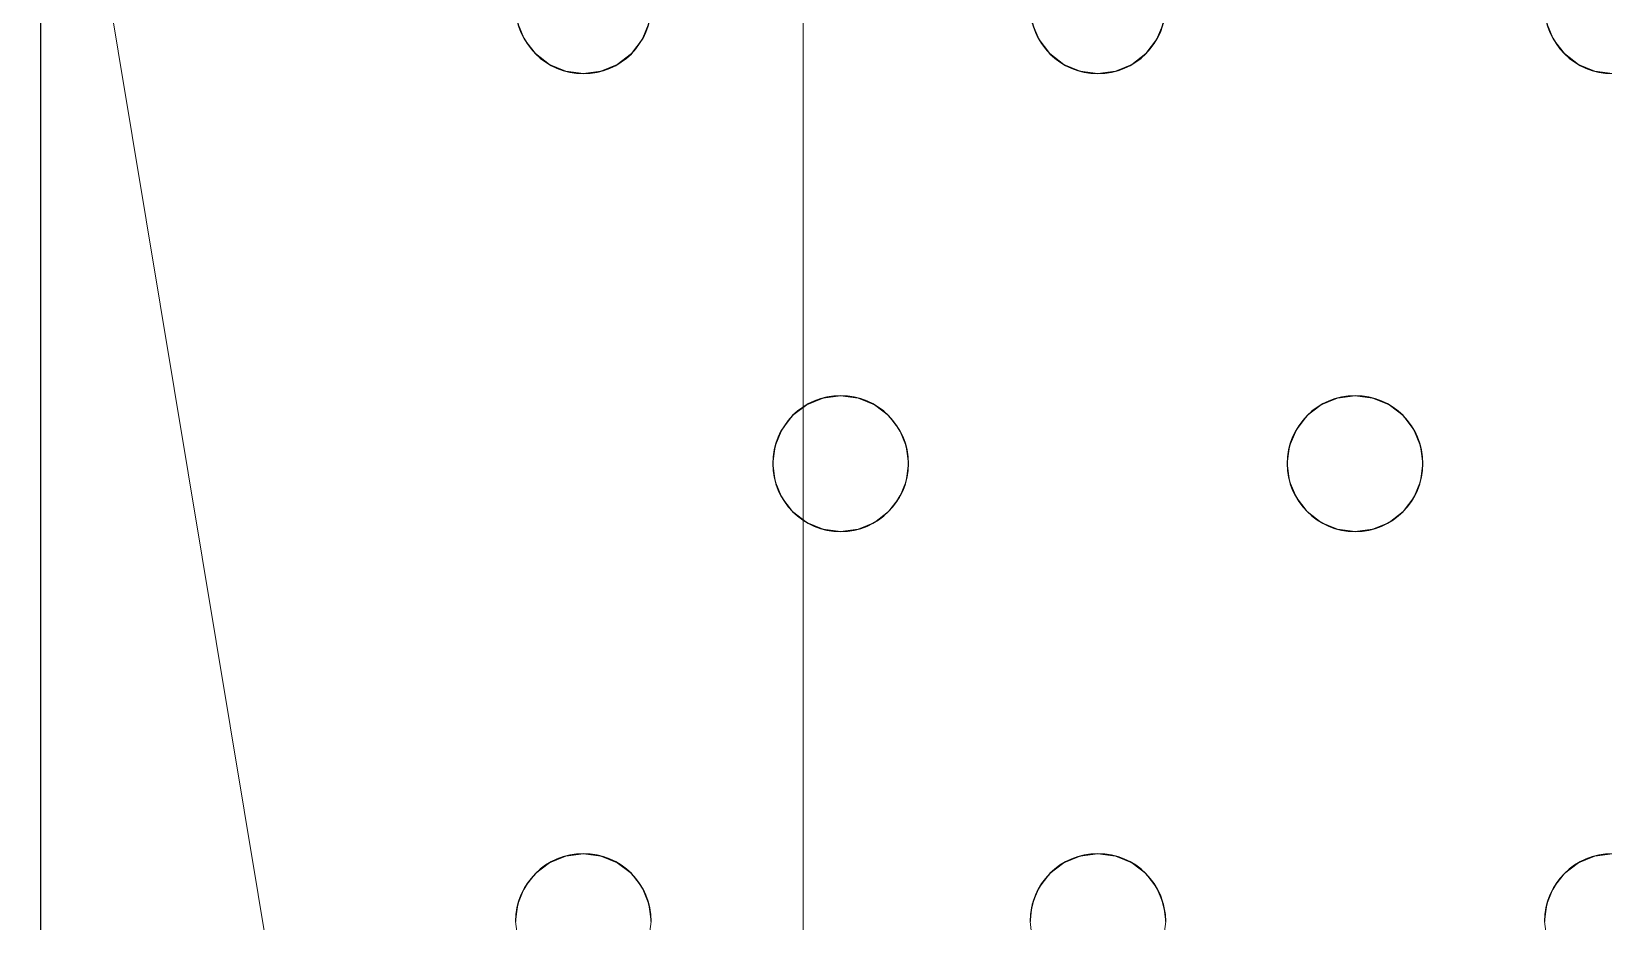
# Model space of a CAD drawing. Header units: millimetres. Extents: x -1 to 1201, y -701 to 1.
# Drawn here: x 77 to 169.7, y -206 to -153.5 of the extents above; entities that cross this region are included whole.
import ezdxf

# ---------------------------------------------------------------- set-up
doc = ezdxf.new("R2010")
doc.units = ezdxf.units.MM
doc.layers.add('IQ_200_3D', color=1, linetype='Continuous')
doc.layers.add('IQ_204_2D', color=7, linetype='Continuous')

msp = doc.modelspace()

# ---------------------------------------------------------------- linework, layer by layer
at = {"layer": 'IQ_200_3D', "lineweight": 18}
for points, invisible_edges in [([(105.685, -204.965, 890), (106.085, -154, 890), (105.685, -153.035, 890), (77.549, -119.8, 890)], 13), ([(77.549, -119.8, 890), (105.549, -206, 890), (105.685, -204.965, 890)], 13), ([(105.549, -260, 890), (105.549, -206, 890), (77.549, -119.8, 890), (77.549, -349.072, 890)], 11), ([(105.549, -260, 888), (105.685, -261.035, 888), (77.549, -349.072, 888), (77.549, -119.8, 888)], 10), ([(105.685, -204.965, 888), (105.549, -206, 888), (77.549, -119.8, 888)], 14), ([(77.549, -119.8, 888), (105.549, -152, 888), (105.685, -153.035, 888), (105.685, -204.965, 888)], 13), ([(105.549, -260, 888), (77.549, -119.8, 888), (105.549, -206, 888)], 15), ([(113.413, -153.035, 890), (113.013, -154, 890), (136.019, -153.035, 890), (135.882, -152, 890)], 10), ([(106.085, -154, 888), (106.085, -204, 888), (105.685, -204.965, 888), (105.685, -153.035, 888)], 5), ([(105.685, -153.035, 890), (106.085, -154, 890), (106.085, -154, 888), (105.685, -153.035, 888)], 10), ([(136.019, -153.035, 890), (113.013, -154, 890), (136.418, -154, 890)], 3), ([(113.013, -154, 888), (113.413, -153.035, 888), (136.019, -153.035, 888), (136.418, -154, 888)], 10), ([(113.013, -154, 890), (113.413, -153.035, 890), (113.413, -153.035, 888), (113.013, -154, 888)], 10), ([(136.019, -153.035, 890), (136.418, -154, 890), (136.418, -154, 888), (136.019, -153.035, 888)], 10), ([(166.352, -153.035, 890), (143.746, -153.035, 890), (143.347, -154, 890), (166.752, -154, 890)], 5), ([(143.347, -154, 888), (143.746, -153.035, 888), (166.352, -153.035, 888), (166.752, -154, 888)], 10), ([(143.347, -154, 890), (143.746, -153.035, 890), (143.746, -153.035, 888), (143.347, -154, 888)], 10), ([(166.352, -153.035, 890), (166.752, -154, 890), (166.752, -154, 888), (166.352, -153.035, 888)], 10), ([(106.085, -204, 890), (106.721, -154.828, 890), (106.085, -154, 890), (105.685, -204.965, 890)], 5), ([(106.721, -154.828, 888), (106.721, -203.172, 888), (106.085, -204, 888), (106.085, -154, 888)], 5), ([(106.085, -154, 890), (106.721, -154.828, 890), (106.721, -154.828, 888), (106.085, -154, 888)], 10), ([(124.716, -175, 890), (113.013, -154, 890), (112.378, -154.828, 890), (123.68, -175.136, 890)], 5), ([(113.013, -154, 888), (136.418, -154, 888), (124.716, -175, 888), (112.378, -154.828, 888)], 7), ([(112.378, -154.828, 890), (113.013, -154, 890), (113.013, -154, 888), (112.378, -154.828, 888)], 10), ([(136.418, -154, 890), (113.013, -154, 890), (124.716, -175, 890), (137.054, -154.828, 890)], 7), ([(137.054, -154.828, 888), (125.751, -175.136, 888), (124.716, -175, 888), (136.418, -154, 888)], 5), ([(136.418, -154, 890), (137.054, -154.828, 890), (137.054, -154.828, 888), (136.418, -154, 888)], 10), ([(143.347, -154, 890), (142.711, -154.828, 890), (155.049, -175, 890), (166.752, -154, 890)], 14), ([(155.049, -175, 888), (154.014, -175.136, 888), (142.711, -154.828, 888), (143.347, -154, 888)], 10), ([(142.711, -154.828, 890), (143.347, -154, 890), (143.347, -154, 888), (142.711, -154.828, 888)], 10), ([(143.347, -154, 888), (166.752, -154, 888), (155.049, -175, 888)], 15), ([(167.387, -154.828, 890), (166.752, -154, 890), (155.049, -175, 890), (156.084, -175.136, 890)], 10), ([(167.387, -154.828, 888), (156.084, -175.136, 888), (155.049, -175, 888), (166.752, -154, 888)], 5), ([(166.752, -154, 890), (167.387, -154.828, 890), (167.387, -154.828, 888), (166.752, -154, 888)], 10), ([(106.721, -203.172, 890), (106.721, -154.828, 890), (106.085, -204, 890)], 3), ([(106.721, -203.172, 890), (107.549, -202.536, 890), (107.549, -155.464, 890), (106.721, -154.828, 890)], 10), ([(107.549, -155.464, 888), (107.549, -202.536, 888), (106.721, -203.172, 888), (106.721, -154.828, 888)], 5), ([(106.721, -154.828, 890), (107.549, -155.464, 890), (107.549, -155.464, 888), (106.721, -154.828, 888)], 10), ([(120.852, -177.965, 890), (108.514, -155.864, 890), (107.549, -155.464, 890), (120.716, -179, 890)], 5), ([(120.716, -179, 890), (107.549, -155.464, 890), (107.549, -202.536, 890), (120.852, -180.035, 890)], 7), ([(107.549, -155.464, 888), (120.852, -177.965, 888), (120.716, -179, 888), (107.549, -202.536, 888)], 13), ([(108.514, -155.864, 888), (121.252, -177, 888), (120.852, -177.965, 888), (107.549, -155.464, 888)], 5), ([(107.549, -155.464, 890), (108.514, -155.864, 890), (108.514, -155.864, 888), (107.549, -155.464, 888)], 10), ([(122.716, -175.536, 890), (123.68, -175.136, 890), (111.549, -155.464, 890), (110.584, -155.864, 890)], 10), ([(122.716, -175.536, 888), (121.887, -176.172, 888), (110.584, -155.864, 888), (111.549, -155.464, 888)], 10), ([(110.584, -155.864, 890), (111.549, -155.464, 890), (111.549, -155.464, 888), (110.584, -155.864, 888)], 10), ([(111.549, -155.464, 890), (123.68, -175.136, 890), (112.378, -154.828, 890)], 3), ([(123.68, -175.136, 888), (122.716, -175.536, 888), (111.549, -155.464, 888), (112.378, -154.828, 888)], 10), ([(111.549, -155.464, 890), (112.378, -154.828, 890), (112.378, -154.828, 888), (111.549, -155.464, 888)], 10), ([(123.68, -175.136, 888), (112.378, -154.828, 888), (124.716, -175, 888)], 3), ([(137.054, -154.828, 890), (124.716, -175, 890), (125.751, -175.136, 890), (137.882, -155.464, 890)], 5), ([(125.751, -175.136, 888), (137.054, -154.828, 888), (137.882, -155.464, 888), (126.716, -175.536, 888)], 5), ([(137.882, -155.464, 890), (125.751, -175.136, 890), (126.716, -175.536, 890), (138.847, -155.864, 890)], 5), ([(126.716, -175.536, 888), (137.882, -155.464, 888), (138.847, -155.864, 888)], 13), ([(137.054, -154.828, 890), (137.882, -155.464, 890), (137.882, -155.464, 888), (137.054, -154.828, 888)], 10), ([(137.882, -155.464, 890), (138.847, -155.864, 890), (138.847, -155.864, 888), (137.882, -155.464, 888)], 10), ([(141.882, -155.464, 890), (140.918, -155.864, 890), (153.049, -175.536, 890), (154.014, -175.136, 890)], 10), ([(153.049, -175.536, 888), (152.221, -176.172, 888), (140.918, -155.864, 888), (141.882, -155.464, 888)], 10), ([(140.918, -155.864, 890), (141.882, -155.464, 890), (141.882, -155.464, 888), (140.918, -155.864, 888)], 10), ([(154.014, -175.136, 890), (155.049, -175, 890), (142.711, -154.828, 890), (141.882, -155.464, 890)], 10), ([(154.014, -175.136, 888), (153.049, -175.536, 888), (141.882, -155.464, 888), (142.711, -154.828, 888)], 10), ([(141.882, -155.464, 890), (142.711, -154.828, 890), (142.711, -154.828, 888), (141.882, -155.464, 888)], 10), ([(168.216, -155.464, 890), (167.387, -154.828, 890), (156.084, -175.136, 890), (157.049, -175.536, 890)], 10), ([(156.084, -175.136, 888), (167.387, -154.828, 888), (168.216, -155.464, 888), (157.049, -175.536, 888)], 5), ([(169.18, -155.864, 890), (168.216, -155.464, 890), (157.049, -175.536, 890), (157.878, -176.172, 890)], 10), ([(169.18, -155.864, 888), (157.878, -176.172, 888), (157.049, -175.536, 888), (168.216, -155.464, 888)], 5), ([(167.387, -154.828, 890), (168.216, -155.464, 890), (168.216, -155.464, 888), (167.387, -154.828, 888)], 10), ([(168.216, -155.464, 890), (169.18, -155.864, 890), (169.18, -155.864, 888), (168.216, -155.464, 888)], 10), ([(109.549, -156, 890), (108.514, -155.864, 890), (121.252, -177, 890), (121.887, -176.172, 890)], 10), ([(121.252, -177, 890), (108.514, -155.864, 890), (120.852, -177.965, 890)], 3), ([(109.549, -156, 888), (121.887, -176.172, 888), (121.252, -177, 888), (108.514, -155.864, 888)], 5), ([(109.549, -156, 888), (108.514, -155.864, 888), (108.514, -155.864, 890), (109.549, -156, 890)], 10), ([(110.584, -155.864, 890), (109.549, -156, 890), (121.887, -176.172, 890), (122.716, -175.536, 890)], 10), ([(121.887, -176.172, 888), (109.549, -156, 888), (110.584, -155.864, 888)], 13), ([(110.584, -155.864, 888), (109.549, -156, 888), (109.549, -156, 890), (110.584, -155.864, 890)], 10), ([(138.847, -155.864, 890), (126.716, -175.536, 890), (127.544, -176.172, 890), (139.882, -156, 890)], 5), ([(127.544, -176.172, 888), (126.716, -175.536, 888), (138.847, -155.864, 888), (139.882, -156, 888)], 10), ([(128.18, -177, 890), (151.585, -177, 890), (139.882, -156, 890), (127.544, -176.172, 890)], 7), ([(128.18, -177, 888), (127.544, -176.172, 888), (139.882, -156, 888), (151.585, -177, 888)], 14), ([(139.882, -156, 888), (138.847, -155.864, 888), (138.847, -155.864, 890), (139.882, -156, 890)], 10), ([(152.221, -176.172, 890), (140.918, -155.864, 890), (139.882, -156, 890), (151.585, -177, 890)], 5), ([(152.221, -176.172, 888), (151.585, -177, 888), (139.882, -156, 888), (140.918, -155.864, 888)], 10), ([(140.918, -155.864, 888), (139.882, -156, 888), (139.882, -156, 890), (140.918, -155.864, 890)], 10), ([(140.918, -155.864, 890), (152.221, -176.172, 890), (153.049, -175.536, 890)], 13), ([(170.216, -156, 890), (169.18, -155.864, 890), (157.878, -176.172, 890), (158.513, -177, 890)], 10), ([(170.216, -156, 888), (158.513, -177, 888), (157.878, -176.172, 888), (169.18, -155.864, 888)], 5), ([(181.918, -177, 890), (170.216, -156, 890), (158.513, -177, 890), (158.913, -177.965, 890)], 11), ([(158.513, -177, 888), (170.216, -156, 888), (181.918, -177, 888), (158.913, -177.965, 888)], 7), ([(170.216, -156, 888), (169.18, -155.864, 888), (169.18, -155.864, 890), (170.216, -156, 890)], 10), ([(123.68, -175.136, 890), (122.716, -175.536, 890), (122.716, -175.536, 888), (123.68, -175.136, 888)], 10), ([(123.68, -175.136, 888), (124.716, -175, 888), (124.716, -175, 890), (123.68, -175.136, 890)], 10), ([(124.716, -175, 888), (125.751, -175.136, 888), (125.751, -175.136, 890), (124.716, -175, 890)], 10), ([(126.716, -175.536, 890), (125.751, -175.136, 890), (125.751, -175.136, 888), (126.716, -175.536, 888)], 10), ([(154.014, -175.136, 890), (153.049, -175.536, 890), (153.049, -175.536, 888), (154.014, -175.136, 888)], 10), ([(154.014, -175.136, 888), (155.049, -175, 888), (155.049, -175, 890), (154.014, -175.136, 890)], 10), ([(155.049, -175, 888), (156.084, -175.136, 888), (156.084, -175.136, 890), (155.049, -175, 890)], 10), ([(157.049, -175.536, 890), (156.084, -175.136, 890), (156.084, -175.136, 888), (157.049, -175.536, 888)], 10), ([(122.716, -175.536, 890), (121.887, -176.172, 890), (121.887, -176.172, 888), (122.716, -175.536, 888)], 10), ([(127.544, -176.172, 890), (126.716, -175.536, 890), (126.716, -175.536, 888), (127.544, -176.172, 888)], 10), ([(153.049, -175.536, 890), (152.221, -176.172, 890), (152.221, -176.172, 888), (153.049, -175.536, 888)], 10), ([(157.878, -176.172, 890), (157.049, -175.536, 890), (157.049, -175.536, 888), (157.878, -176.172, 888)], 10), ([(121.252, -177, 890), (120.852, -177.965, 890), (120.852, -177.965, 888), (121.252, -177, 888)], 10), ([(121.887, -176.172, 890), (121.252, -177, 890), (121.252, -177, 888), (121.887, -176.172, 888)], 10), ([(128.18, -177, 890), (127.544, -176.172, 890), (127.544, -176.172, 888), (128.18, -177, 888)], 10), ([(151.585, -177, 890), (128.18, -177, 890), (128.579, -177.965, 890), (151.185, -177.965, 890)], 5), ([(151.585, -177, 888), (128.579, -177.965, 888), (128.18, -177, 888)], 13), ([(128.579, -177.965, 890), (128.18, -177, 890), (128.18, -177, 888), (128.579, -177.965, 888)], 10), ([(128.579, -177.965, 888), (151.585, -177, 888), (151.185, -177.965, 888), (128.716, -179, 888)], 5), ([(151.585, -177, 890), (151.185, -177.965, 890), (151.185, -177.965, 888), (151.585, -177, 888)], 10), ([(152.221, -176.172, 890), (151.585, -177, 890), (151.585, -177, 888), (152.221, -176.172, 888)], 10), ([(158.513, -177, 890), (157.878, -176.172, 890), (157.878, -176.172, 888), (158.513, -177, 888)], 10), ([(158.913, -177.965, 890), (158.513, -177, 890), (158.513, -177, 888), (158.913, -177.965, 888)], 10), ([(158.913, -177.965, 890), (159.049, -179, 890), (181.519, -177.965, 890), (181.918, -177, 890)], 10), ([(181.519, -177.965, 888), (158.913, -177.965, 888), (181.918, -177, 888)], 3), ([(120.852, -177.965, 890), (120.716, -179, 890), (120.716, -179, 888), (120.852, -177.965, 888)], 8), ([(128.716, -179, 890), (151.049, -179, 890), (151.185, -177.965, 890), (128.579, -177.965, 890)], 5), ([(128.716, -179, 888), (151.185, -177.965, 888), (151.049, -179, 888), (128.579, -180.035, 888)], 5), ([(128.716, -179, 890), (128.579, -177.965, 890), (128.579, -177.965, 888), (128.716, -179, 888)], 2), ([(151.185, -177.965, 890), (151.049, -179, 890), (151.049, -179, 888), (151.185, -177.965, 888)], 8), ([(159.049, -179, 888), (158.913, -177.965, 888), (181.519, -177.965, 888), (181.382, -179, 888)], 10), ([(159.049, -179, 890), (158.913, -177.965, 890), (158.913, -177.965, 888), (159.049, -179, 888)], 2), ([(181.382, -179, 890), (181.519, -177.965, 890), (159.049, -179, 890)], 14), ([(107.549, -202.536, 888), (120.716, -179, 888), (120.852, -180.035, 888), (108.514, -202.136, 888)], 5), ([(120.716, -179, 890), (120.852, -180.035, 890), (120.852, -180.035, 888), (120.716, -179, 888)], 2), ([(128.579, -180.035, 888), (151.049, -179, 888), (151.185, -180.035, 888), (128.18, -181, 888)], 5), ([(128.579, -180.035, 890), (151.185, -180.035, 890), (151.049, -179, 890), (128.716, -179, 890)], 5), ([(128.579, -180.035, 890), (128.716, -179, 890), (128.716, -179, 888), (128.579, -180.035, 888)], 8), ([(151.049, -179, 890), (151.185, -180.035, 890), (151.185, -180.035, 888), (151.049, -179, 888)], 2), ([(181.519, -180.035, 888), (158.513, -181, 888), (158.913, -180.035, 888), (181.382, -179, 888)], 5), ([(158.913, -180.035, 890), (181.519, -180.035, 890), (181.382, -179, 890), (159.049, -179, 890)], 5), ([(159.049, -179, 888), (181.382, -179, 888), (158.913, -180.035, 888)], 3), ([(158.913, -180.035, 890), (159.049, -179, 890), (159.049, -179, 888), (158.913, -180.035, 888)], 8), ([(108.514, -202.136, 890), (121.252, -181, 890), (120.852, -180.035, 890), (107.549, -202.536, 890)], 5), ([(121.252, -181, 888), (109.549, -202, 888), (108.514, -202.136, 888), (120.852, -180.035, 888)], 5), ([(120.852, -180.035, 890), (121.252, -181, 890), (121.252, -181, 888), (120.852, -180.035, 888)], 10), ([(128.18, -181, 890), (151.585, -181, 890), (151.185, -180.035, 890), (128.579, -180.035, 890)], 5), ([(151.585, -181, 888), (139.882, -202, 888), (128.18, -181, 888), (151.185, -180.035, 888)], 7), ([(128.18, -181, 890), (128.579, -180.035, 890), (128.579, -180.035, 888), (128.18, -181, 888)], 10), ([(151.185, -180.035, 890), (151.585, -181, 890), (151.585, -181, 888), (151.185, -180.035, 888)], 10), ([(181.519, -180.035, 890), (158.913, -180.035, 890), (158.513, -181, 890)], 13), ([(158.513, -181, 890), (170.216, -202, 890), (181.918, -181, 890), (181.519, -180.035, 890)], 11), ([(181.918, -181, 888), (170.216, -202, 888), (158.513, -181, 888), (181.519, -180.035, 888)], 7), ([(158.513, -181, 890), (158.913, -180.035, 890), (158.913, -180.035, 888), (158.513, -181, 888)], 10), ([(109.549, -202, 890), (121.887, -181.828, 890), (121.252, -181, 890), (108.514, -202.136, 890)], 5), ([(121.887, -181.828, 888), (109.549, -202, 888), (121.252, -181, 888)], 3), ([(121.252, -181, 890), (121.887, -181.828, 890), (121.887, -181.828, 888), (121.252, -181, 888)], 10), ([(127.544, -181.828, 890), (139.882, -202, 890), (128.18, -181, 890)], 3), ([(139.882, -202, 888), (138.847, -202.136, 888), (127.544, -181.828, 888), (128.18, -181, 888)], 10), ([(127.544, -181.828, 890), (128.18, -181, 890), (128.18, -181, 888), (127.544, -181.828, 888)], 10), ([(139.882, -202, 890), (152.221, -181.828, 890), (151.585, -181, 890), (128.18, -181, 890)], 13), ([(152.221, -181.828, 888), (140.918, -202.136, 888), (139.882, -202, 888), (151.585, -181, 888)], 5), ([(151.585, -181, 890), (152.221, -181.828, 890), (152.221, -181.828, 888), (151.585, -181, 888)], 10), ([(170.216, -202, 890), (158.513, -181, 890), (157.878, -181.828, 890), (169.18, -202.136, 890)], 5), ([(170.216, -202, 888), (169.18, -202.136, 888), (157.878, -181.828, 888), (158.513, -181, 888)], 10), ([(157.878, -181.828, 890), (158.513, -181, 890), (158.513, -181, 888), (157.878, -181.828, 888)], 10), ([(110.584, -202.136, 890), (122.716, -182.464, 890), (121.887, -181.828, 890), (109.549, -202, 890)], 5), ([(110.584, -202.136, 888), (109.549, -202, 888), (121.887, -181.828, 888), (122.716, -182.464, 888)], 10), ([(122.716, -182.464, 890), (110.584, -202.136, 890), (111.549, -202.536, 890)], 13), ([(111.549, -202.536, 888), (110.584, -202.136, 888), (122.716, -182.464, 888), (123.68, -182.864, 888)], 10), ([(123.68, -182.864, 890), (122.716, -182.464, 890), (111.549, -202.536, 890), (112.378, -203.172, 890)], 10), ([(121.887, -181.828, 890), (122.716, -182.464, 890), (122.716, -182.464, 888), (121.887, -181.828, 888)], 10), ([(122.716, -182.464, 890), (123.68, -182.864, 890), (123.68, -182.864, 888), (122.716, -182.464, 888)], 10), ([(137.882, -202.536, 890), (126.716, -182.464, 890), (125.751, -182.864, 890), (137.054, -203.172, 890)], 5), ([(137.882, -202.536, 888), (137.054, -203.172, 888), (125.751, -182.864, 888), (126.716, -182.464, 888)], 10), ([(125.751, -182.864, 890), (126.716, -182.464, 890), (126.716, -182.464, 888), (125.751, -182.864, 888)], 10), ([(127.544, -181.828, 890), (126.716, -182.464, 890), (138.847, -202.136, 890), (139.882, -202, 890)], 10), ([(138.847, -202.136, 888), (137.882, -202.536, 888), (126.716, -182.464, 888), (127.544, -181.828, 888)], 10), ([(126.716, -182.464, 890), (127.544, -181.828, 890), (127.544, -181.828, 888), (126.716, -182.464, 888)], 10), ([(126.716, -182.464, 890), (137.882, -202.536, 890), (138.847, -202.136, 890)], 13), ([(140.918, -202.136, 890), (153.049, -182.464, 890), (152.221, -181.828, 890), (139.882, -202, 890)], 5), ([(140.918, -202.136, 888), (152.221, -181.828, 888), (153.049, -182.464, 888)], 13), ([(153.049, -182.464, 890), (140.918, -202.136, 890), (141.882, -202.536, 890), (154.014, -182.864, 890)], 5), ([(141.882, -202.536, 888), (140.918, -202.136, 888), (153.049, -182.464, 888), (154.014, -182.864, 888)], 10), ([(152.221, -181.828, 890), (153.049, -182.464, 890), (153.049, -182.464, 888), (152.221, -181.828, 888)], 10), ([(153.049, -182.464, 890), (154.014, -182.864, 890), (154.014, -182.864, 888), (153.049, -182.464, 888)], 10), ([(156.084, -182.864, 890), (167.387, -203.172, 890), (168.216, -202.536, 890), (157.049, -182.464, 890)], 5), ([(168.216, -202.536, 888), (167.387, -203.172, 888), (156.084, -182.864, 888), (157.049, -182.464, 888)], 10), ([(156.084, -182.864, 890), (157.049, -182.464, 890), (157.049, -182.464, 888), (156.084, -182.864, 888)], 10), ([(169.18, -202.136, 890), (157.878, -181.828, 890), (157.049, -182.464, 890), (168.216, -202.536, 890)], 5), ([(169.18, -202.136, 888), (168.216, -202.536, 888), (157.049, -182.464, 888), (157.878, -181.828, 888)], 10), ([(157.049, -182.464, 890), (157.878, -181.828, 890), (157.878, -181.828, 888), (157.049, -182.464, 888)], 10), ([(112.378, -203.172, 888), (111.549, -202.536, 888), (123.68, -182.864, 888), (124.716, -183, 888)], 10), ([(124.716, -183, 890), (123.68, -182.864, 890), (112.378, -203.172, 890), (113.013, -204, 890)], 10), ([(112.378, -203.172, 888), (124.716, -183, 888), (113.013, -204, 888)], 3), ([(136.418, -204, 890), (124.716, -183, 890), (113.013, -204, 890), (113.413, -204.965, 890)], 11), ([(136.418, -204, 888), (113.413, -204.965, 888), (113.013, -204, 888), (124.716, -183, 888)], 13), ([(124.716, -183, 888), (123.68, -182.864, 888), (123.68, -182.864, 890), (124.716, -183, 890)], 10), ([(137.054, -203.172, 890), (125.751, -182.864, 890), (124.716, -183, 890), (136.418, -204, 890)], 5), ([(137.054, -203.172, 888), (136.418, -204, 888), (124.716, -183, 888), (125.751, -182.864, 888)], 10), ([(125.751, -182.864, 888), (124.716, -183, 888), (124.716, -183, 890), (125.751, -182.864, 890)], 10), ([(142.711, -203.172, 890), (155.049, -183, 890), (154.014, -182.864, 890), (141.882, -202.536, 890)], 5), ([(142.711, -203.172, 888), (141.882, -202.536, 888), (154.014, -182.864, 888)], 14), ([(155.049, -183, 888), (143.347, -204, 888), (142.711, -203.172, 888), (154.014, -182.864, 888)], 5), ([(143.347, -204, 890), (155.049, -183, 890), (142.711, -203.172, 890)], 3), ([(166.752, -204, 890), (155.049, -183, 890), (143.347, -204, 890), (143.746, -204.965, 890)], 11), ([(143.347, -204, 888), (155.049, -183, 888), (166.752, -204, 888), (143.746, -204.965, 888)], 7), ([(155.049, -183, 888), (154.014, -182.864, 888), (154.014, -182.864, 890), (155.049, -183, 890)], 10), ([(167.387, -203.172, 890), (156.084, -182.864, 890), (155.049, -183, 890), (166.752, -204, 890)], 5), ([(167.387, -203.172, 888), (166.752, -204, 888), (155.049, -183, 888), (156.084, -182.864, 888)], 10), ([(156.084, -182.864, 888), (155.049, -183, 888), (155.049, -183, 890), (156.084, -182.864, 890)], 10), ([(108.514, -202.136, 888), (109.549, -202, 888), (109.549, -202, 890), (108.514, -202.136, 890)], 10), ([(109.549, -202, 888), (110.584, -202.136, 888), (110.584, -202.136, 890), (109.549, -202, 890)], 10), ([(138.847, -202.136, 888), (139.882, -202, 888), (139.882, -202, 890), (138.847, -202.136, 890)], 10), ([(139.882, -202, 888), (140.918, -202.136, 888), (140.918, -202.136, 890), (139.882, -202, 890)], 10), ([(169.18, -202.136, 888), (170.216, -202, 888), (170.216, -202, 890), (169.18, -202.136, 890)], 10), ([(107.549, -202.536, 890), (106.721, -203.172, 890), (106.721, -203.172, 888), (107.549, -202.536, 888)], 10), ([(108.514, -202.136, 890), (107.549, -202.536, 890), (107.549, -202.536, 888), (108.514, -202.136, 888)], 10), ([(111.549, -202.536, 890), (110.584, -202.136, 890), (110.584, -202.136, 888), (111.549, -202.536, 888)], 10), ([(112.378, -203.172, 890), (111.549, -202.536, 890), (111.549, -202.536, 888), (112.378, -203.172, 888)], 10), ([(137.882, -202.536, 890), (137.054, -203.172, 890), (137.054, -203.172, 888), (137.882, -202.536, 888)], 10), ([(138.847, -202.136, 890), (137.882, -202.536, 890), (137.882, -202.536, 888), (138.847, -202.136, 888)], 10), ([(141.882, -202.536, 890), (140.918, -202.136, 890), (140.918, -202.136, 888), (141.882, -202.536, 888)], 10), ([(142.711, -203.172, 890), (141.882, -202.536, 890), (141.882, -202.536, 888), (142.711, -203.172, 888)], 10), ([(168.216, -202.536, 890), (167.387, -203.172, 890), (167.387, -203.172, 888), (168.216, -202.536, 888)], 10), ([(169.18, -202.136, 890), (168.216, -202.536, 890), (168.216, -202.536, 888), (169.18, -202.136, 888)], 10), ([(106.721, -203.172, 890), (106.085, -204, 890), (106.085, -204, 888), (106.721, -203.172, 888)], 10), ([(113.013, -204, 890), (112.378, -203.172, 890), (112.378, -203.172, 888), (113.013, -204, 888)], 10), ([(137.054, -203.172, 890), (136.418, -204, 890), (136.418, -204, 888), (137.054, -203.172, 888)], 10), ([(143.347, -204, 890), (142.711, -203.172, 890), (142.711, -203.172, 888), (143.347, -204, 888)], 10), ([(167.387, -203.172, 890), (166.752, -204, 890), (166.752, -204, 888), (167.387, -203.172, 888)], 10), ([(106.085, -204, 890), (105.685, -204.965, 890), (105.685, -204.965, 888), (106.085, -204, 888)], 10), ([(113.413, -204.965, 890), (113.013, -204, 890), (113.013, -204, 888), (113.413, -204.965, 888)], 10), ([(113.413, -204.965, 890), (113.549, -206, 890), (136.019, -204.965, 890), (136.418, -204, 890)], 10), ([(136.019, -204.965, 888), (113.413, -204.965, 888), (136.418, -204, 888)], 3), ([(136.418, -204, 890), (136.019, -204.965, 890), (136.019, -204.965, 888), (136.418, -204, 888)], 10), ([(143.746, -204.965, 890), (143.347, -204, 890), (143.347, -204, 888), (143.746, -204.965, 888)], 10), ([(143.746, -204.965, 890), (143.882, -206, 890), (166.352, -204.965, 890), (166.752, -204, 890)], 10), ([(166.352, -204.965, 888), (143.882, -206, 888), (143.746, -204.965, 888), (166.752, -204, 888)], 5), ([(166.752, -204, 890), (166.352, -204.965, 890), (166.352, -204.965, 888), (166.752, -204, 888)], 10), ([(105.685, -204.965, 890), (105.549, -206, 890), (105.549, -206, 888), (105.685, -204.965, 888)], 8), ([(113.549, -206, 890), (113.413, -207.035, 890), (135.882, -206, 890), (136.019, -204.965, 890)], 10), ([(113.549, -206, 888), (113.413, -204.965, 888), (136.019, -204.965, 888), (135.882, -206, 888)], 10), ([(113.549, -206, 890), (113.413, -204.965, 890), (113.413, -204.965, 888), (113.549, -206, 888)], 2), ([(136.019, -204.965, 890), (135.882, -206, 890), (135.882, -206, 888), (136.019, -204.965, 888)], 8), ([(143.882, -206, 890), (143.746, -207.035, 890), (166.216, -206, 890), (166.352, -204.965, 890)], 10), ([(166.216, -206, 888), (143.746, -207.035, 888), (143.882, -206, 888), (166.352, -204.965, 888)], 5), ([(143.882, -206, 890), (143.746, -204.965, 890), (143.746, -204.965, 888), (143.882, -206, 888)], 2), ([(166.352, -204.965, 890), (166.216, -206, 890), (166.216, -206, 888), (166.352, -204.965, 888)], 8), ([(105.685, -258.965, 890), (105.685, -207.035, 890), (105.549, -206, 890), (105.549, -260, 890)], 5), ([(105.685, -207.035, 888), (105.685, -258.965, 888), (105.549, -260, 888), (105.549, -206, 888)], 5), ([(105.549, -206, 890), (105.685, -207.035, 890), (105.685, -207.035, 888), (105.549, -206, 888)], 2), ([(135.882, -206, 890), (113.413, -207.035, 890), (136.019, -207.035, 890)], 3), ([(113.413, -207.035, 888), (113.549, -206, 888), (135.882, -206, 888), (136.019, -207.035, 888)], 10), ([(113.413, -207.035, 890), (113.549, -206, 890), (113.549, -206, 888), (113.413, -207.035, 888)], 8), ([(135.882, -206, 890), (136.019, -207.035, 890), (136.019, -207.035, 888), (135.882, -206, 888)], 2), ([(166.352, -207.035, 888), (143.347, -208, 888), (143.746, -207.035, 888), (166.216, -206, 888)], 5), ([(143.746, -207.035, 890), (166.352, -207.035, 890), (166.216, -206, 890)], 13), ([(143.746, -207.035, 890), (143.882, -206, 890), (143.882, -206, 888), (143.746, -207.035, 888)], 8), ([(166.216, -206, 890), (166.352, -207.035, 890), (166.352, -207.035, 888), (166.216, -206, 888)], 2)]:
    msp.add_3dface(points, dxfattribs=dict(at, invisible_edges=invisible_edges))
msp.add_3dface([(77.549, -119.8, 890), (77.549, -119.8, 888), (77.549, -349.072, 888), (77.549, -349.072, 890)], dxfattribs=at)
at = {"layer": 'IQ_204_2D'}
msp.add_line((77.549, -119.8), (77.549, -349.072), dxfattribs=at)
for centre, start, end in [((109.549, -152), 180, 0), ((139.882, -152), 180, 360), ((170.216, -152), 180, 0), ((124.716, -179), 0, 180), ((155.049, -179), 0, 180), ((124.716, -179), 180, 0), ((155.049, -179), 180, 360), ((109.549, -206), 0, 180), ((139.882, -206), 0, 180), ((170.216, -206), 0, 180)]:
    msp.add_arc(centre, 4, start, end, dxfattribs=at)

# ---------------------------------------------------------------- meshes
at = {"layer": 'IQ_200_3D', "lineweight": 18}
mesh = msp.add_polyface(dxfattribs=at)
corners = [(1200, 0, 850), (1200, -700, 850), (0, -700, 850), (0, 0, 850), (810.5, -594, 850), (811.556, -602.023, 850), (814.653, -609.5, 850), (819.58, -615.92, 850), (826, -620.847, 850), (833.477, -623.944, 850), (841.5, -625, 850), (1059.5, -625, 850), (1067.523, -623.944, 850), (1075, -620.847, 850), (1081.42, -615.92, 850), (1086.347, -609.5, 850), (1089.444, -602.023, 850), (1090.5, -594, 850), (1090.5, -476, 850), (1089.444, -467.977, 850), (1086.347, -460.5, 850), (1081.42, -454.08, 850), (1075, -449.153, 850), (1067.523, -446.056, 850), (1059.5, -445, 850), (841.5, -445, 850), (833.477, -446.056, 850), (826, -449.153, 850), (819.58, -454.08, 850), (814.653, -460.5, 850), (811.556, -467.977, 850), (810.5, -476, 850)]
mesh.append_faces([[corners[k] for k in face] for face in [(29, 3, 28), (6, 2, 5), (4, 2, 31), (23, 0, 22), (13, 1, 12), (15, 1, 14), (11, 1, 10)]], dxfattribs={"vtx0": -1, "vtx1": -1})
mesh.append_faces([[corners[k] for k in face] for face in [(3, 29, 30, 2), (2, 30, 31), (0, 25, 26), (2, 6, 7), (2, 9, 10, 1), (0, 20, 21), (1, 18, 19), (1, 15, 16)]], dxfattribs={"vtx0": -1, "vtx2": -1})
mesh.append_faces([[corners[k] for k in face] for face in [(27, 28, 3), (4, 5, 2), (7, 8, 2), (8, 9, 2), (23, 24, 0), (21, 22, 0), (24, 25, 0), (13, 14, 1), (11, 12, 1), (16, 17, 1), (17, 18, 1)]], dxfattribs={"vtx1": -1, "vtx2": -1})
mesh.append_faces([[corners[k] for k in face] for face in [(26, 27, 3, 0), (19, 20, 0, 1)]], dxfattribs={"vtx1": -1, "vtx3": -1})
mesh = msp.add_polyface(dxfattribs=at)
corners = [(1200, -700, 900), (1200, -23, 900), (0, -23, 900), (0, -700, 900), (90, -35.113, 900), (1110, -35.113, 900), (1129.382, -37.665, 900), (1147.443, -45.146, 900), (1162.953, -57.047, 900), (1174.854, -72.557, 900), (1182.335, -90.618, 900), (1184.887, -110, 900), (1184.887, -610, 900), (1182.335, -629.382, 900), (1174.854, -647.443, 900), (1162.953, -662.953, 900), (1147.443, -674.854, 900), (1129.382, -682.335, 900), (1110, -684.887, 900), (90, -684.887, 900), (70.618, -682.335, 900), (52.557, -674.854, 900), (37.047, -662.953, 900), (25.146, -647.443, 900), (17.665, -629.382, 900), (15.113, -610, 900), (15.113, -110, 900), (17.665, -90.618, 900), (25.146, -72.557, 900), (37.047, -57.047, 900), (52.557, -45.146, 900), (70.618, -37.665, 900)]
mesh.append_faces([[corners[k] for k in face] for face in [(9, 1, 8), (14, 0, 13), (31, 2, 30), (28, 2, 27), (21, 3, 20), (23, 3, 22)]], dxfattribs={"vtx0": -1, "vtx1": -1})
mesh.append_faces([[corners[k] for k in face] for face in [(1, 9, 10), (1, 11, 12, 0), (0, 14, 15), (0, 18, 19, 3), (2, 28, 29), (3, 23, 24)]], dxfattribs={"vtx0": -1, "vtx2": -1})
mesh.append_faces([[corners[k] for k in face] for face in [(10, 11, 1), (5, 6, 1), (7, 8, 1), (6, 7, 1), (12, 13, 0), (15, 16, 0), (17, 18, 0), (16, 17, 0), (31, 4, 2), (29, 30, 2), (26, 27, 2), (21, 22, 3), (19, 20, 3), (24, 25, 3)]], dxfattribs={"vtx1": -1, "vtx2": -1})
mesh.append_faces([[corners[k] for k in face] for face in [(4, 5, 1, 2), (25, 26, 2, 3)]], dxfattribs={"vtx1": -1, "vtx3": -1})
mesh = msp.add_polyface(dxfattribs=at)
corners = [(1110, -48.392, 890), (90, -48.392, 890), (66.424, -53.082, 890), (46.437, -66.437, 890), (33.082, -86.424, 890), (28.392, -110, 890), (28.392, -610, 890), (33.082, -633.576, 890), (46.437, -653.563, 890), (66.424, -666.918, 890), (90, -671.608, 890), (1110, -671.608, 890), (1133.576, -666.918, 890), (1153.563, -653.563, 890), (1166.918, -633.576, 890), (1171.608, -610, 890), (1171.608, -110, 890), (1166.918, -86.424, 890), (1153.563, -66.437, 890), (1133.576, -53.082, 890), (122.5, -418.034, 890), (1077.5, -418.034, 890), (1089.656, -419.634, 890), (1100.983, -424.326, 890), (1110.71, -431.79, 890), (1118.174, -441.517, 890), (1122.866, -452.844, 890), (1124.466, -465, 890), (1124.466, -605, 890), (1122.866, -617.156, 890), (1118.174, -628.483, 890), (1110.71, -638.21, 890), (1100.983, -645.674, 890), (1089.656, -650.366, 890), (1077.5, -651.966, 890), (122.5, -651.966, 890), (110.344, -650.366, 890), (99.017, -645.674, 890), (89.29, -638.21, 890), (81.826, -628.483, 890), (77.134, -617.156, 890), (75.534, -605, 890), (75.534, -465, 890), (77.134, -452.844, 890), (81.826, -441.517, 890), (89.29, -431.79, 890), (99.017, -424.326, 890), (110.344, -419.634, 890), (122.5, -68.034, 890), (1077.5, -68.034, 890), (1089.656, -69.634, 890), (1100.983, -74.326, 890), (1110.71, -81.79, 890), (1118.174, -91.517, 890), (1122.866, -102.844, 890), (1124.466, -115, 890), (1124.466, -351, 890), (1122.866, -363.156, 890), (1118.174, -374.483, 890), (1110.71, -384.21, 890), (1100.983, -391.674, 890), (1089.656, -396.366, 890), (1077.5, -397.966, 890), (122.5, -397.966, 890), (110.344, -396.366, 890), (99.017, -391.674, 890), (89.29, -384.21, 890), (81.826, -374.483, 890), (77.134, -363.156, 890), (75.534, -351, 890), (75.534, -115, 890), (77.134, -102.844, 890), (81.826, -91.517, 890), (89.29, -81.79, 890), (99.017, -74.326, 890), (110.344, -69.634, 890)]
mesh.append_faces([[corners[k] for k in face] for face in [(65, 47, 64), (75, 1, 74), (71, 5, 70), (73, 2, 72)]], dxfattribs={"vtx0": -1, "vtx1": -1})
mesh.append_faces([[corners[k] for k in face] for face in [(15, 28, 29, 14), (11, 32, 33), (16, 55, 56, 15), (54, 17, 18, 53), (53, 18, 19, 52), (52, 19, 0, 51), (0, 50, 51), (10, 37, 38, 9), (64, 47, 20, 63), (8, 39, 40, 7), (39, 8, 9, 38), (69, 42, 43), (3, 71, 72, 2)]], dxfattribs={"vtx0": -1, "vtx2": -1})
mesh.append_faces([[corners[k] for k in face] for face in [(6, 41, 42, 69)]], dxfattribs={"vtx0": -1, "vtx2": -1, "vtx3": -1})
mesh.append_faces([[corners[k] for k in face] for face in [(11, 33, 34, 35), (1, 75, 48, 49), (71, 3, 4, 5)]], dxfattribs={"vtx0": -1, "vtx3": -1})
mesh.append_faces([[corners[k] for k in face] for face in [(36, 37, 10)]], dxfattribs={"vtx1": -1, "vtx2": -1})
mesh.append_faces([[corners[k] for k in face] for face in [(27, 28, 15, 56)]], dxfattribs={"vtx1": -1, "vtx2": -1, "vtx3": -1})
mesh.append_faces([[corners[k] for k in face] for face in [(13, 14, 29, 30), (12, 13, 30, 31), (26, 27, 56, 57), (31, 32, 11, 12), (24, 25, 58, 59), (21, 22, 61, 62), (22, 23, 60, 61), (23, 24, 59, 60), (25, 26, 57, 58), (54, 55, 16, 17), (49, 50, 0, 1), (20, 21, 62, 63), (35, 36, 10, 11), (45, 46, 66, 67), (46, 47, 65, 66), (6, 7, 40, 41), (43, 44, 68, 69), (44, 45, 67, 68), (73, 74, 1, 2), (69, 70, 5, 6)]], dxfattribs={"vtx1": -1, "vtx3": -1})
mesh = msp.add_polyface(dxfattribs=at)
corners = [(122.5, -68.034, 860), (110.344, -69.634, 860), (99.017, -74.326, 860), (89.29, -81.79, 860), (81.826, -91.517, 860), (77.134, -102.844, 860), (75.534, -115, 860), (75.534, -351, 860), (77.134, -363.156, 860), (81.826, -374.483, 860), (89.29, -384.21, 860), (99.017, -391.674, 860), (110.344, -396.366, 860), (122.5, -397.966, 860), (1077.5, -397.966, 860), (1089.656, -396.366, 860), (1100.983, -391.674, 860), (1110.71, -384.21, 860), (1118.174, -374.483, 860), (1122.866, -363.156, 860), (1124.466, -351, 860), (1124.466, -115, 860), (1122.866, -102.844, 860), (1118.174, -91.517, 860), (1110.71, -81.79, 860), (1100.983, -74.326, 860), (1089.656, -69.634, 860), (1077.5, -68.034, 860), (640.451, -68.034, 860), (640.451, -105, 860), (639.258, -114.059, 860), (635.762, -122.5, 860), (630.2, -129.749, 860), (622.951, -135.311, 860), (614.51, -138.807, 860), (605.451, -140, 860), (594.549, -140, 860), (585.49, -138.807, 860), (577.049, -135.311, 860), (569.8, -129.749, 860), (564.238, -122.5, 860), (560.742, -114.059, 860), (559.549, -105, 860), (559.549, -68.034, 860), (600, -115, 860), (603.882, -114.489, 860), (607.5, -112.99, 860), (610.607, -110.607, 860), (612.99, -107.5, 860), (614.489, -103.882, 860), (615, -100, 860), (614.489, -96.118, 860), (612.99, -92.5, 860), (610.607, -89.393, 860), (607.5, -87.01, 860), (603.882, -85.511, 860), (600, -85, 860), (596.118, -85.511, 860), (592.5, -87.01, 860), (589.393, -89.393, 860), (587.01, -92.5, 860), (585.511, -96.118, 860), (585, -100, 860), (585.511, -103.882, 860), (587.01, -107.5, 860), (589.393, -110.607, 860), (592.5, -112.99, 860), (596.118, -114.489, 860)]
mesh.append_faces([[corners[k] for k in face] for face in [(0, 42, 43), (29, 27, 28), (65, 62, 63, 64), (48, 46, 47), (50, 48, 49)]], dxfattribs={"vtx0": -1})
mesh.append_faces([[corners[k] for k in face] for face in [(35, 14, 34)]], dxfattribs={"vtx0": -1, "vtx1": -1})
mesh.append_faces([[corners[k] for k in face] for face in [(62, 65, 45, 52)]], dxfattribs={"vtx0": -1, "vtx1": -1, "vtx2": -1, "vtx3": -1})
mesh.append_faces([[corners[k] for k in face] for face in [(13, 6, 7, 12), (14, 35, 36), (27, 29, 30), (65, 44, 45)]], dxfattribs={"vtx0": -1, "vtx2": -1})
mesh.append_faces([[corners[k] for k in face] for face in [(13, 39, 40, 0), (21, 26, 27, 14), (50, 45, 46, 48)]], dxfattribs={"vtx0": -1, "vtx2": -1, "vtx3": -1})
mesh.append_faces([[corners[k] for k in face] for face in [(7, 10, 11, 12), (20, 15, 16, 17)]], dxfattribs={"vtx0": -1, "vtx3": -1})
mesh.append_faces([[corners[k] for k in face] for face in [(38, 39, 13), (37, 38, 13), (2, 3, 6, 1), (41, 42, 0), (40, 41, 0), (33, 34, 14), (32, 33, 14), (30, 31, 27), (25, 26, 21, 24), (55, 56, 52)]], dxfattribs={"vtx1": -1, "vtx2": -1})
mesh.append_faces([[corners[k] for k in face] for face in [(0, 1, 6, 13), (31, 32, 14, 27), (61, 62, 52, 56)]], dxfattribs={"vtx1": -1, "vtx2": -1, "vtx3": -1})
mesh.append_faces([[corners[k] for k in face] for face in [(13, 14, 36, 37), (14, 15, 20, 21)]], dxfattribs={"vtx1": -1, "vtx3": -1})
mesh.append_faces([[corners[k] for k in face] for face in [(4, 5, 6, 3), (18, 19, 20, 17), (57, 58, 59, 56)]], dxfattribs={"vtx2": -1})
mesh.append_faces([[corners[k] for k in face] for face in [(59, 60, 61, 56), (50, 51, 52, 45)]], dxfattribs={"vtx2": -1, "vtx3": -1})
mesh.append_faces([[corners[k] for k in face] for face in [(7, 8, 9, 10), (21, 22, 23, 24), (65, 66, 67, 44), (52, 53, 54, 55)]], dxfattribs={"vtx3": -1})

doc.saveas('drawing.dxf')
